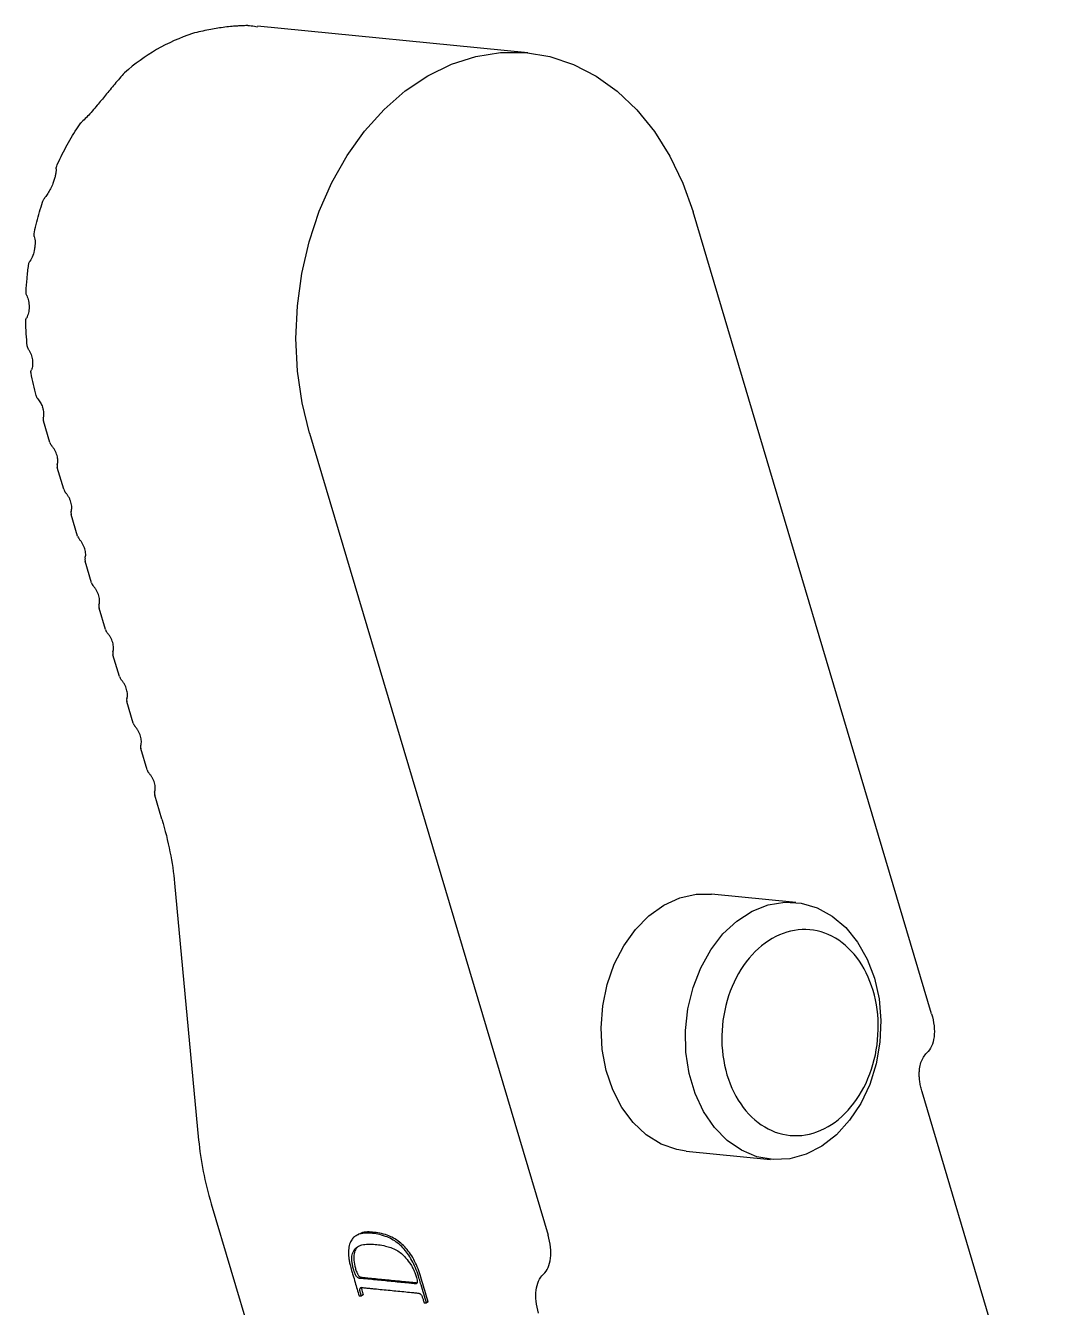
# Model space of a CAD drawing. Extents: x 2 to 295, y 1 to 209.
# Drawn here: x 238.52 to 258.34, y 114.51 to 139.45 of the extents above; entities that cross this region are included whole.
import ezdxf

# ---------------------------------------------------------------- set-up
doc = ezdxf.new("R2010")
doc.units = 0
doc.linetypes.add('SLD-实线', pattern=[0])
doc.layers.get('0').update_dxf_attribs({"linetype": 'CONTINUOUS'})

msp = doc.modelspace()

# ---------------------------------------------------------------- linework, layer by layer
at = {"color": 7, "linetype": 'SLD-实线'}
for p, q in [((242.942, 139.45), (243.029, 139.434)), ((248.293, 138.925), (243.031, 139.443)), ((256.149, 120.22), (251.507, 135.828)), ((238.99, 131.341), (238.865, 131.761)), ((244.045, 131.52), (248.687, 115.913)), ((239.261, 130.43), (239.136, 130.851)), ((239.532, 129.52), (239.407, 129.94)), ((239.803, 128.609), (239.678, 129.03)), ((240.074, 127.698), (239.949, 128.119)), ((240.345, 126.788), (240.219, 127.208)), ((240.615, 125.877), (240.49, 126.298)), ((240.886, 124.967), (240.761, 125.387)), ((241.172, 124.007), (241.032, 124.476)), ((241.418, 122.764), (241.887, 117.765)), ((253.507, 122.389), (251.866, 122.55)), ((258.344, 110.698), (255.964, 118.7)), ((251.374, 117.549), (253.015, 117.388)), ((242.133, 116.523), (249.928, 90.316)), ((244.995, 115.929), (244.946, 115.901)), ((244.986, 115.685), (244.952, 115.652)), ((245.062, 114.896), (245.027, 114.875)), ((245.009, 114.735), (245.055, 114.73)), ((245.09, 114.751), (245.055, 114.73)), ((246.273, 114.599), (246.319, 114.595)), ((246.354, 114.615), (246.319, 114.595))]:
    msp.add_line(p, q, dxfattribs=at)
at = {"color": 7, "linetype": 'SLD-实线', "flags": 128}
for points in [[(244.045, 131.52), (243.9, 132.115), (243.811, 132.732), (243.781, 133.364), (243.808, 134), (243.893, 134.631), (244.035, 135.248), (244.232, 135.842), (244.48, 136.404), (244.777, 136.927), (245.117, 137.402), (245.495, 137.823), (245.907, 138.184), (246.347, 138.478), (246.807, 138.703), (247.281, 138.854), (247.763, 138.93), (248.244, 138.929), (248.719, 138.851), (249.18, 138.698), (249.621, 138.472), (250.034, 138.176), (250.415, 137.814), (250.757, 137.391), (251.056, 136.915), (251.307, 136.391), (251.507, 135.828)], [(251.374, 117.549), (251.191, 117.579), (250.884, 117.687), (250.598, 117.864), (250.341, 118.103), (250.121, 118.398), (249.945, 118.74), (249.816, 119.121), (249.74, 119.528), (249.718, 119.95), (249.75, 120.375), (249.836, 120.791), (249.974, 121.185), (250.159, 121.547), (250.386, 121.865), (250.649, 122.131), (250.939, 122.338), (251.25, 122.478), (251.57, 122.549), (251.866, 122.55)], [(255.038, 120.914), (255.127, 120.512), (255.163, 120.093), (255.144, 119.668), (255.071, 119.249), (254.946, 118.848), (254.772, 118.478), (254.555, 118.148), (254.301, 117.868), (254.016, 117.646), (253.71, 117.489), (253.392, 117.4), (253.069, 117.383), (252.752, 117.439), (252.449, 117.565), (252.17, 117.757), (251.922, 118.011), (251.713, 118.319), (251.549, 118.672), (251.433, 119.06), (251.37, 119.472), (251.362, 119.896), (251.408, 120.32), (251.508, 120.731), (251.657, 121.118), (251.854, 121.469), (252.09, 121.776), (252.36, 122.027), (252.657, 122.218), (252.97, 122.341), (253.292, 122.394), (253.613, 122.374), (253.924, 122.283), (254.216, 122.123), (254.48, 121.899), (254.709, 121.617), (254.897, 121.286), (255.038, 120.914)]]:
    msp.add_lwpolyline(points, dxfattribs=at)
at = {"color": 7, "linetype": 'SLD-实线'}
msp.add_arc((242.976, 135.684), 3.814, 108.4444, 131.5502, dxfattribs=at)
for points, knots in [([(242.845, 139.454), (242.832, 139.454), (242.805, 139.454), (242.755, 139.452), (242.696, 139.45), (242.613, 139.445), (242.502, 139.436), (242.323, 139.415), (242.078, 139.376), (241.876, 139.328), (241.769, 139.302)], [0, 0, 0, 0, 0.054955, 0.114851, 0.180049, 0.250829, 0.37041, 0.500665, 0.736375, 1, 1, 1, 1]), ([(242.845, 139.454), (242.854, 139.454), (242.881, 139.454), (242.919, 139.452), (242.942, 139.45)], [0, 0, 0, 0, 0.368385, 1, 1, 1, 1]), ([(240.446, 138.538), (240.413, 138.502), (240.35, 138.43), (240.256, 138.319), (240.165, 138.209), (240.078, 138.103), (239.995, 138.001), (239.909, 137.898), (239.82, 137.795), (239.729, 137.693), (239.666, 137.631), (239.636, 137.602)], [0, 0, 0, 0, 0.134992, 0.263254, 0.384927, 0.500176, 0.604406, 0.700203, 0.812287, 0.911841, 1, 1, 1, 1]), ([(239.141, 136.763), (239.171, 136.826), (239.232, 136.952), (239.329, 137.136), (239.432, 137.315), (239.505, 137.429), (239.541, 137.487)], [0, 0, 0, 0, 0.250216, 0.5, 0.749784, 1, 1, 1, 1]), ([(239.541, 137.487), (239.559, 137.512), (239.587, 137.552), (239.623, 137.589), (239.636, 137.602)], [0, 0, 0, 0, 0.631615, 1, 1, 1, 1]), ([(239.114, 136.664), (239.114, 136.672), (239.116, 136.69), (239.125, 136.724), (239.135, 136.749), (239.141, 136.763)], [0, 0, 0, 0, 0.256132, 0.589188, 1, 1, 1, 1]), ([(239.114, 136.664), (239.112, 136.643), (239.11, 136.6), (239.097, 136.531), (239.077, 136.459), (239.048, 136.375), (239.008, 136.283), (238.957, 136.188), (238.917, 136.134), (238.897, 136.108)], [0, 0, 0, 0, 0.121107, 0.243527, 0.369291, 0.500269, 0.678654, 0.843104, 1, 1, 1, 1]), ([(238.69, 135.436), (238.706, 135.502), (238.737, 135.633), (238.79, 135.829), (238.83, 135.957), (238.85, 136.021)], [0, 0, 0, 0, 0.333417, 0.666583, 1, 1, 1, 1]), ([(238.85, 136.021), (238.857, 136.04), (238.869, 136.071), (238.889, 136.098), (238.897, 136.108)], [0, 0, 0, 0, 0.60761, 1, 1, 1, 1]), ([(238.689, 135.352), (238.693, 135.333), (238.701, 135.297), (238.705, 135.237), (238.703, 135.173), (238.691, 135.086), (238.665, 134.977), (238.624, 134.906), (238.604, 134.872)], [0, 0, 0, 0, 0.123639, 0.246164, 0.370754, 0.500439, 0.756386, 1, 1, 1, 1]), ([(238.689, 135.352), (238.687, 135.363), (238.682, 135.389), (238.687, 135.418), (238.69, 135.436)], [0, 0, 0, 0, 0.420238, 1, 1, 1, 1]), ([(238.577, 134.796), (238.579, 134.808), (238.582, 134.828), (238.593, 134.854), (238.601, 134.867), (238.604, 134.872)], [0, 0, 0, 0, 0.423049, 0.75635, 1, 1, 1, 1]), ([(238.542, 134.2), (238.538, 134.21), (238.529, 134.233), (238.529, 134.26), (238.529, 134.275)], [0, 0, 0, 0, 0.427892, 1, 1, 1, 1]), ([(238.542, 134.2), (238.549, 134.183), (238.563, 134.151), (238.577, 134.096), (238.586, 134.038), (238.589, 133.958), (238.58, 133.859), (238.551, 133.797), (238.537, 133.766)], [0, 0, 0, 0, 0.1258449, 0.2486585, 0.3723269, 0.5006587, 0.7529749, 1, 1, 1, 1]), ([(238.576, 133.153), (238.586, 133.137), (238.604, 133.107), (238.626, 133.056), (238.643, 133.003), (238.656, 132.93), (238.661, 132.838), (238.642, 132.782), (238.632, 132.754)], [0, 0, 0, 0, 0.127249, 0.250282, 0.373396, 0.500881, 0.751269, 1, 1, 1, 1]), ([(238.756, 132.19), (238.766, 132.178), (238.785, 132.154), (238.81, 132.115), (238.832, 132.074), (238.844, 132.046), (238.85, 132.031)], [0, 0, 0, 0, 0.25317, 0.500052, 0.746907, 1, 1, 1, 1]), ([(238.864, 131.821), (238.867, 131.83), (238.873, 131.849), (238.877, 131.882), (238.876, 131.922), (238.869, 131.973), (238.856, 132.012), (238.85, 132.031)], [0, 0, 0, 0, 0.166653, 0.332263, 0.500227, 0.749381, 1, 1, 1, 1]), ([(239.135, 130.91), (239.139, 130.923), (239.146, 130.947), (239.149, 130.991), (239.144, 131.038), (239.132, 131.089), (239.113, 131.141), (239.088, 131.191), (239.059, 131.238), (239.037, 131.265), (239.025, 131.278)], [0, 0, 0, 0, 0.126681, 0.249331, 0.372382, 0.500223, 0.628062, 0.758878, 0.878717, 1, 1, 1, 1]), ([(239.406, 130), (239.409, 130.012), (239.417, 130.037), (239.42, 130.08), (239.415, 130.128), (239.403, 130.178), (239.384, 130.231), (239.359, 130.281), (239.33, 130.327), (239.307, 130.354), (239.296, 130.367)], [0, 0, 0, 0, 0.126681, 0.249331, 0.372382, 0.500223, 0.628062, 0.758878, 0.878717, 1, 1, 1, 1]), ([(239.676, 129.089), (239.68, 129.102), (239.688, 129.126), (239.691, 129.17), (239.686, 129.217), (239.674, 129.268), (239.655, 129.32), (239.63, 129.37), (239.601, 129.417), (239.578, 129.443), (239.567, 129.457)], [0, 0, 0, 0, 0.126681, 0.249331, 0.372382, 0.500223, 0.628062, 0.758878, 0.878717, 1, 1, 1, 1]), ([(239.947, 128.179), (239.951, 128.191), (239.959, 128.215), (239.961, 128.259), (239.957, 128.307), (239.945, 128.357), (239.926, 128.41), (239.901, 128.459), (239.871, 128.506), (239.849, 128.533), (239.838, 128.546)], [0, 0, 0, 0, 0.126681, 0.249331, 0.372382, 0.500223, 0.628062, 0.758878, 0.878717, 1, 1, 1, 1]), ([(240.218, 127.268), (240.222, 127.28), (240.23, 127.305), (240.232, 127.348), (240.228, 127.396), (240.216, 127.447), (240.197, 127.499), (240.172, 127.549), (240.142, 127.596), (240.12, 127.622), (240.109, 127.635)], [0, 0, 0, 0, 0.126681, 0.249331, 0.372382, 0.500223, 0.628062, 0.758878, 0.878717, 1, 1, 1, 1]), ([(240.489, 126.357), (240.493, 126.37), (240.501, 126.394), (240.503, 126.438), (240.498, 126.485), (240.486, 126.536), (240.468, 126.588), (240.443, 126.638), (240.413, 126.685), (240.391, 126.711), (240.38, 126.725)], [0, 0, 0, 0, 0.126681, 0.249331, 0.372382, 0.500223, 0.628062, 0.758878, 0.878717, 1, 1, 1, 1]), ([(240.76, 125.447), (240.764, 125.459), (240.771, 125.483), (240.774, 125.527), (240.769, 125.575), (240.757, 125.625), (240.738, 125.678), (240.713, 125.728), (240.684, 125.774), (240.662, 125.801), (240.651, 125.814)], [0, 0, 0, 0, 0.126681, 0.249331, 0.372382, 0.500223, 0.628062, 0.758878, 0.878717, 1, 1, 1, 1]), ([(241.031, 124.536), (241.035, 124.548), (241.042, 124.573), (241.045, 124.616), (241.04, 124.664), (241.028, 124.715), (241.009, 124.767), (240.984, 124.817), (240.955, 124.864), (240.933, 124.89), (240.921, 124.904)], [0, 0, 0, 0, 0.126681, 0.249331, 0.372382, 0.500223, 0.628062, 0.758878, 0.878717, 1, 1, 1, 1]), ([(254.134, 118.026), (254.32, 118.133), (254.492, 118.288), (254.781, 118.67), (254.898, 118.896), (255.06, 119.387), (255.105, 119.651), (255.116, 120.176), (255.082, 120.437), (254.939, 120.916), (254.831, 121.134), (254.557, 121.495), (254.391, 121.637), (254.027, 121.824), (253.829, 121.868), (253.431, 121.853), (253.231, 121.794), (253.045, 121.686)], [0, 0, 0, 0, 0.125, 0.125, 0.25, 0.25, 0.375, 0.375, 0.5, 0.5, 0.625, 0.625, 0.75, 0.75, 0.875, 0.875, 1, 1, 1, 1]), ([(253.045, 121.686), (252.859, 121.579), (252.687, 121.424), (252.398, 121.042), (252.28, 120.815), (252.118, 120.325), (252.073, 120.061), (252.062, 119.536), (252.097, 119.275), (252.239, 118.796), (252.347, 118.578), (252.622, 118.217), (252.787, 118.075), (253.151, 117.888), (253.349, 117.843), (253.747, 117.858), (253.948, 117.918), (254.134, 118.026)], [0, 0, 0, 0, 0.125, 0.125, 0.25, 0.25, 0.375, 0.375, 0.5, 0.5, 0.625, 0.625, 0.75, 0.75, 0.875, 0.875, 1, 1, 1, 1]), ([(256.149, 120.22), (256.196, 120.06), (256.213, 119.904), (256.181, 119.639), (256.132, 119.53), (256.056, 119.46)], [0, 0, 0, 0, 0.5, 0.5, 1, 1, 1, 1]), ([(255.964, 118.7), (255.955, 118.732), (255.937, 118.796), (255.92, 118.889), (255.91, 118.98), (255.909, 119.067), (255.916, 119.168), (255.939, 119.276), (255.986, 119.383), (256.033, 119.434), (256.056, 119.46)], [0, 0, 0, 0, 0.101079, 0.20052, 0.299436, 0.398956, 0.500193, 0.667557, 0.832416, 1, 1, 1, 1]), ([(244.845, 115.786), (244.838, 115.77), (244.824, 115.738), (244.811, 115.682), (244.803, 115.622), (244.802, 115.558), (244.806, 115.488), (244.816, 115.414), (244.834, 115.326), (244.86, 115.235), (244.895, 115.12), (244.943, 114.957), (244.984, 114.821), (245.009, 114.735)], [0, 0, 0, 0, 0.064804, 0.128902, 0.19304, 0.25796, 0.32438, 0.392969, 0.464337, 0.562412, 0.637696, 0.769443, 1, 1, 1, 1]), ([(246.319, 114.595), (246.302, 114.653), (246.267, 114.769), (246.221, 114.926), (246.186, 115.042), (246.153, 115.154), (246.092, 115.321), (245.967, 115.558), (245.754, 115.783), (245.499, 115.913), (245.287, 115.952), (245.125, 115.955), (245.028, 115.94), (244.949, 115.907), (244.886, 115.858), (244.858, 115.81), (244.845, 115.786)], [0, 0, 0, 0, 0.0666899, 0.1333799, 0.1797201, 0.1999048, 0.2617862, 0.3709561, 0.4730443, 0.591442, 0.7401171, 0.8018095, 0.8575947, 0.9083756, 0.9553444, 1, 1, 1, 1]), ([(246.354, 114.615), (246.337, 114.673), (246.303, 114.79), (246.25, 114.964), (246.202, 115.134), (246.128, 115.341), (246.026, 115.534), (245.899, 115.688), (245.754, 115.82), (245.533, 115.935), (245.273, 115.978), (245.076, 115.981), (245, 115.928), (244.99, 115.921)], [0, 0, 0, 0, 0.0735867, 0.1471735, 0.2205779, 0.2888588, 0.4093186, 0.4656103, 0.5226543, 0.6532963, 0.8173468, 0.9751009, 1, 1, 1, 1]), ([(248.595, 115.152), (248.67, 115.222), (248.719, 115.331), (248.751, 115.596), (248.735, 115.753), (248.687, 115.913)], [0, 0, 0, 0, 0.5, 0.5, 1, 1, 1, 1]), ([(244.955, 115.118), (244.95, 115.126), (244.939, 115.144), (244.926, 115.174), (244.913, 115.21), (244.897, 115.262), (244.88, 115.328), (244.866, 115.425), (244.868, 115.538), (244.9, 115.6), (244.917, 115.631)], [0, 0, 0, 0, 0.044096, 0.095894, 0.156382, 0.22618, 0.36369, 0.49646, 0.74539, 1, 1, 1, 1]), ([(244.952, 115.652), (244.913, 115.594), (244.89, 115.48), (244.92, 115.325), (244.944, 115.241), (244.953, 115.215), (244.971, 115.171), (244.98, 115.153), (244.99, 115.139)], [0, 0, 0, 0, 0.5, 0.75, 0.75, 0.875, 0.875, 1, 1, 1, 1]), ([(244.917, 115.631), (244.925, 115.642), (244.942, 115.664), (244.977, 115.689), (245.018, 115.71), (245.066, 115.724), (245.122, 115.734), (245.185, 115.739), (245.274, 115.739), (245.386, 115.729), (245.546, 115.7), (245.697, 115.651), (245.832, 115.563), (245.927, 115.465), (246.004, 115.362), (246.064, 115.255), (246.1, 115.171), (246.126, 115.097), (246.142, 115.039), (246.141, 115.009), (246.14, 114.996)], [0, 0, 0, 0, 0.031204, 0.064956, 0.101732, 0.141903, 0.185751, 0.233496, 0.285306, 0.38271, 0.47446, 0.619313, 0.684026, 0.740226, 0.819075, 0.864444, 0.911124, 0.948291, 0.977474, 1, 1, 1, 1]), ([(246.14, 114.996), (246.139, 114.99), (246.136, 114.978), (246.125, 114.968), (246.109, 114.966), (246.085, 114.968), (246.052, 114.972), (245.976, 114.979), (245.811, 114.995), (245.558, 115.02), (245.305, 115.045), (245.141, 115.061), (245.065, 115.069), (245.033, 115.072), (245.009, 115.073), (244.99, 115.08), (244.971, 115.096), (244.96, 115.11), (244.955, 115.118)], [0, 0, 0, 0, 0.0137831, 0.0271959, 0.0387085, 0.0571573, 0.0887082, 0.1202591, 0.2464627, 0.4988698, 0.751277, 0.8774805, 0.9090314, 0.9405823, 0.9562965, 0.9706948, 0.9846032, 1, 1, 1, 1]), ([(244.99, 115.139), (244.995, 115.131), (245.006, 115.116), (245.023, 115.103), (245.036, 115.097), (245.044, 115.095), (245.052, 115.094), (245.071, 115.092), (245.1, 115.089), (245.176, 115.082), (245.341, 115.065), (245.599, 115.04), (245.853, 115.015), (246.027, 114.998), (246.102, 114.99), (246.13, 114.988), (246.138, 114.988)], [0, 0, 0, 0, 0.01615, 0.03074, 0.040168, 0.047659, 0.050996, 0.062373, 0.095468, 0.128563, 0.260944, 0.525706, 0.803705, 0.926025, 0.979846, 1, 1, 1, 1]), ([(248.502, 114.392), (248.455, 114.552), (248.438, 114.708), (248.47, 114.974), (248.519, 115.082), (248.595, 115.152)], [0, 0, 0, 0, 0.5, 0.5, 1, 1, 1, 1]), ([(245.055, 114.73), (245.049, 114.751), (245.04, 114.78), (245.028, 114.821), (245.022, 114.852), (245.025, 114.868), (245.027, 114.875)], [0, 0, 0, 0, 0.40783, 0.588635, 0.819382, 1, 1, 1, 1]), ([(245.027, 114.875), (245.029, 114.879), (245.034, 114.887), (245.045, 114.893), (245.061, 114.894), (245.086, 114.892), (245.119, 114.888), (245.169, 114.883), (245.233, 114.877), (245.384, 114.862), (245.612, 114.84), (245.865, 114.815), (246.03, 114.799), (246.106, 114.791), (246.138, 114.788), (246.163, 114.785), (246.18, 114.781), (246.196, 114.773), (246.206, 114.763), (246.211, 114.759)], [0, 0, 0, 0, 0.0115181, 0.024118, 0.0355638, 0.0542199, 0.086061, 0.117902, 0.1815842, 0.2452664, 0.499995, 0.7547237, 0.882088, 0.9139291, 0.9457702, 0.9642537, 0.9758707, 0.9883603, 1, 1, 1, 1]), ([(245.062, 114.896), (245.057, 114.885), (245.058, 114.866), (245.071, 114.813), (245.082, 114.781), (245.09, 114.751)], [0, 0, 0, 0, 0.5, 0.5, 1, 1, 1, 1]), ([(246.211, 114.759), (246.215, 114.753), (246.224, 114.742), (246.235, 114.72), (246.245, 114.694), (246.257, 114.654), (246.266, 114.622), (246.273, 114.599)], [0, 0, 0, 0, 0.114821, 0.250586, 0.41437, 0.58369, 1, 1, 1, 1])]:
    msp.add_open_spline(points, degree=3, knots=knots, dxfattribs=at)
for points in [[(238.529, 134.275), (238.534, 134.362), (238.545, 134.536), (238.566, 134.709), (238.577, 134.796)], [(238.522, 133.697), (238.52, 133.723), (238.525, 133.747), (238.537, 133.766)], [(238.552, 133.222), (238.545, 133.301), (238.531, 133.458), (238.525, 133.617), (238.522, 133.697)], [(238.576, 133.153), (238.564, 133.172), (238.555, 133.197), (238.552, 133.222)], [(238.627, 132.691), (238.622, 132.715), (238.624, 132.738), (238.632, 132.754)], [(238.723, 132.254), (238.705, 132.326), (238.669, 132.47), (238.641, 132.617), (238.627, 132.691)], [(238.756, 132.19), (238.741, 132.208), (238.729, 132.231), (238.723, 132.254)], [(238.864, 131.821), (238.858, 131.806), (238.858, 131.784), (238.865, 131.761)], [(238.99, 131.341), (238.997, 131.318), (239.01, 131.296), (239.025, 131.278)], [(239.135, 130.91), (239.129, 130.895), (239.129, 130.873), (239.136, 130.851)], [(239.261, 130.43), (239.268, 130.408), (239.281, 130.385), (239.296, 130.367)], [(239.406, 130), (239.4, 129.984), (239.4, 129.963), (239.407, 129.94)], [(239.532, 129.52), (239.539, 129.497), (239.551, 129.474), (239.567, 129.457)], [(239.676, 129.089), (239.671, 129.074), (239.671, 129.052), (239.678, 129.03)], [(239.803, 128.609), (239.809, 128.587), (239.822, 128.564), (239.838, 128.546)], [(239.947, 128.179), (239.941, 128.163), (239.942, 128.141), (239.949, 128.119)], [(240.074, 127.698), (240.08, 127.676), (240.093, 127.653), (240.109, 127.635)], [(240.218, 127.268), (240.212, 127.252), (240.213, 127.231), (240.219, 127.208)], [(240.345, 126.788), (240.351, 126.765), (240.364, 126.742), (240.38, 126.725)], [(240.489, 126.357), (240.483, 126.342), (240.484, 126.32), (240.49, 126.298)], [(240.615, 125.877), (240.622, 125.855), (240.635, 125.832), (240.651, 125.814)], [(240.76, 125.447), (240.754, 125.431), (240.754, 125.409), (240.761, 125.387)], [(240.886, 124.967), (240.893, 124.944), (240.906, 124.921), (240.921, 124.904)], [(241.031, 124.536), (241.025, 124.521), (241.025, 124.499), (241.032, 124.476)], [(241.172, 124.007), (241.298, 123.583), (241.381, 123.163), (241.418, 122.764)], [(241.887, 117.765), (241.924, 117.366), (242.007, 116.947), (242.133, 116.523)]]:
    msp.add_open_spline(points, degree=3, dxfattribs=at)

doc.saveas('drawing.dxf')
